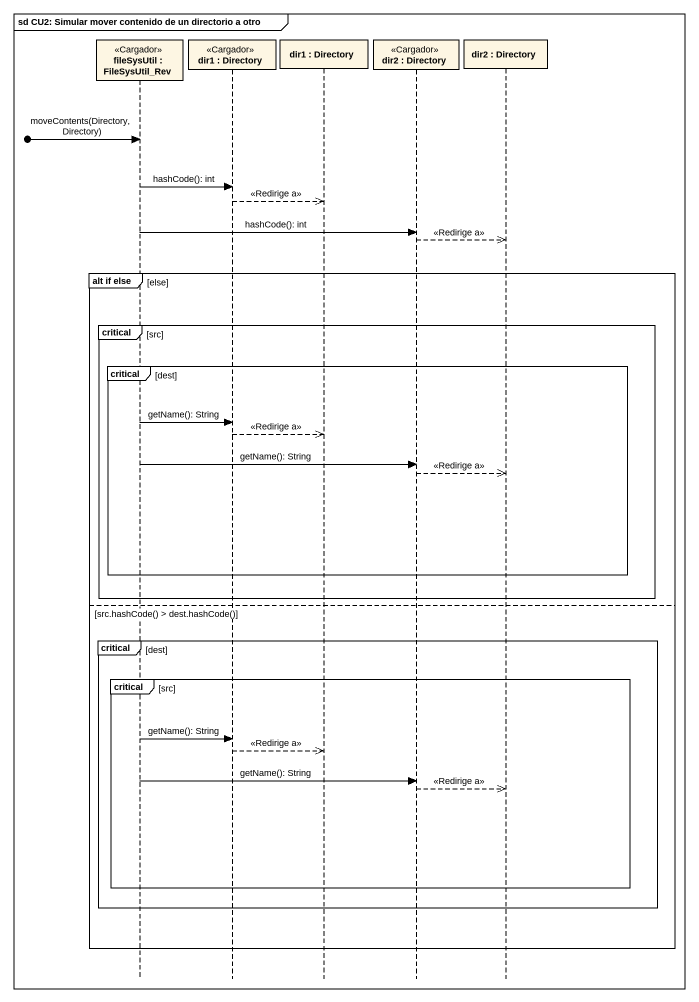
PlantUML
@startuml
mainframe sd CU2: Simular mover contenido de un directorio a otro
hide footbox
participant "fileSysUtil : FileSysUtil_Rev" as fileSysUtil <<Cargador>>
participant "dir1 : Directory" as dir1 <<Cargador>>
participant "dir1 : Directory" as dir1_2
participant "dir2 : Directory" as dir2 <<Cargador>>
participant "dir2 : Directory" as dir2_2

[o-> fileSysUtil : moveContents(Directory, Directory)
fileSysUtil -> dir1 : hashCode(): int
dir1 -->> dir1_2 : <<Redirige a>>
fileSysUtil -> dir2 : hashCode(): int
dir2 -->> dir2_2 : <<Redirige a>>
group alt if else [else]
  critical src
    critical dest
      fileSysUtil -> dir1 : getName(): String
      dir1 -->> dir1_2 : <<Redirige a>>
      fileSysUtil -> dir2 : getName(): String
      dir2 -->> dir2_2 : <<Redirige a>>
    end
  end
else src.hashCode() > dest.hashCode()
  critical dest
    critical src
      fileSysUtil -> dir1 : getName(): String
      dir1 -->> dir1_2 : <<Redirige a>>
      fileSysUtil -> dir2 : getName(): String
      dir2 -->> dir2_2 : <<Redirige a>>
    end
  end
end
@enduml
